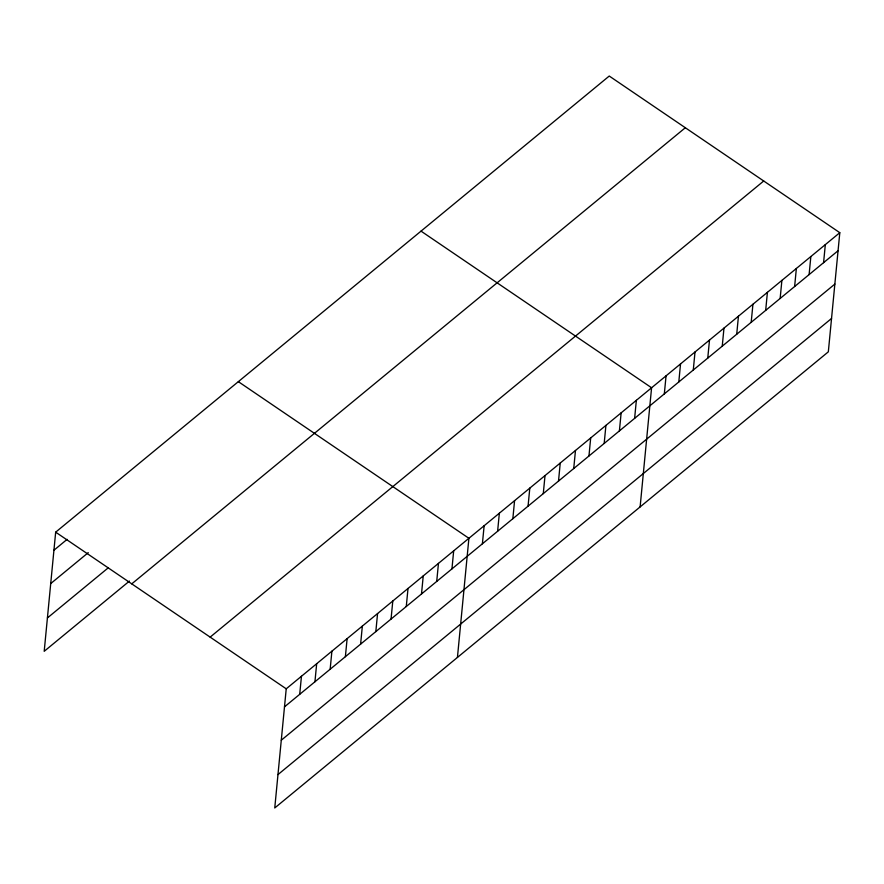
<?xml version="1.0" encoding="UTF-8"?>
<svg xmlns="http://www.w3.org/2000/svg" width="884" height="884" viewBox="0 0 884 884"><rect width="100%" height="100%" fill="white"/><g stroke="black" fill="none" stroke-linecap="round" stroke-linejoin="round"><path stroke-width="1.33" d="M839.8 232.691L286.228 688.813L274.758 807.954L828.33 351.832L839.8 232.691L609.242 76.046L55.67 532.168L44.2 651.309L129.451 581.075M299.709 694.316L301.455 676.271M314.936 681.774L316.671 663.718M330.163 669.232L331.898 651.176M345.379 656.69L347.125 638.635M360.606 644.149L362.341 626.093M375.833 631.596L377.567 613.551M391.048 619.054L392.794 601.01M406.275 606.512L408.01 588.468M421.502 593.971L423.237 575.915M436.718 581.429L438.464 563.373M451.945 568.887L453.68 550.831M457.437 657.431L468.907 538.29L238.348 381.656M482.388 543.793L484.134 525.748M497.615 531.251L499.349 513.206M512.842 518.709L514.576 500.664M528.057 506.167L529.803 488.112M543.284 493.626L545.019 475.57M558.511 481.084L560.246 463.028M573.727 468.531L575.473 450.486M588.954 455.989L590.689 437.945M604.181 443.448L605.916 425.403M619.397 430.906L621.143 412.861M634.624 418.364L636.358 400.308M640.115 506.908L651.585 387.767L421.027 231.133M664.326 393.888L666.061 375.844M678.801 381.965L680.536 363.91M693.277 370.031L695.023 351.976M707.764 358.097L709.498 340.053M722.239 346.174L723.974 328.119M736.715 334.24L738.449 316.196M751.19 322.317L752.936 304.262M765.677 310.383L767.411 292.339M780.152 298.461L781.887 280.405M794.628 286.526L796.362 268.471M809.103 274.592L810.849 256.548M823.579 262.67L825.324 244.614M53.935 550.224L67.129 539.351M50.719 583.584L88.267 552.644M47.416 617.949L108.301 567.782M131.76 583.86L685.332 127.738M210.149 637.121L763.721 180.999M284.493 706.857L838.065 250.736M281.278 740.217L834.85 284.096M277.963 774.594L831.546 318.472M55.67 532.168L286.228 688.813"/></g></svg>
